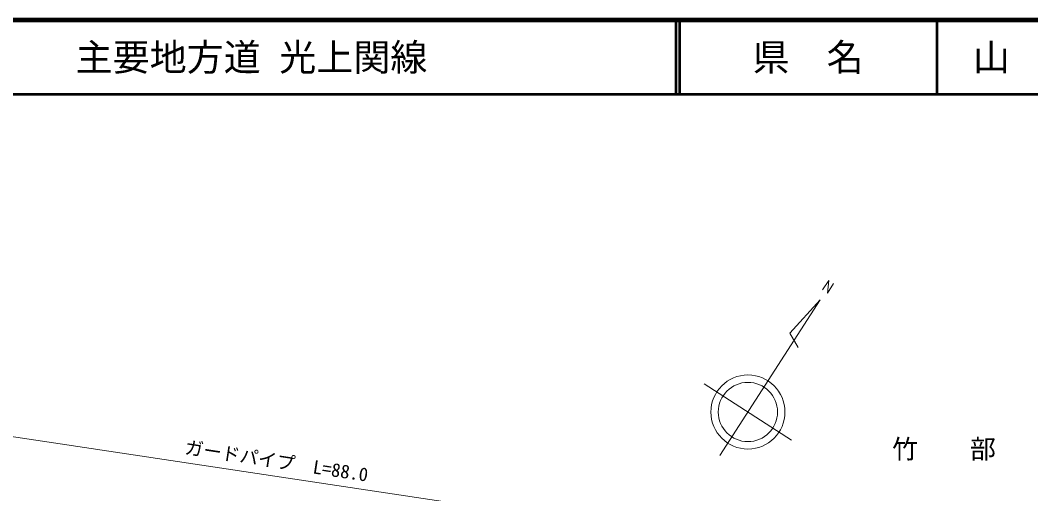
# Model space of a CAD drawing. Units: millimetres, scale not verified. Extents: x 40000 to 680000, y 20000 to 380000.
# Drawn here: x 209260 to 345690, y 316085 to 380000 of the extents above; entities that cross this region are included whole.
import ezdxf
from ezdxf.enums import TextEntityAlignment as Align

# ---------------------------------------------------------------- set-up
doc = ezdxf.new("R2010")
doc.units = ezdxf.units.MM
doc.header["$LTSCALE"] = 1000
doc.layers.add('M-BMK-HTXT', color=7, linetype='Continuous')
doc.layers.add('M-TTL-TXT', color=7, linetype='Continuous')
for name, color, linetype, lineweight in [('M-BMK-SRVR', 3, 'Continuous', 13), ('M-STR-HTXT', 7, 'Continuous', 13), ('M-TTL', 2, 'Continuous', 140), ('M-TTL-LINE', 7, 'Continuous', 50)]:
    doc.layers.add(name, color=color, linetype=linetype, lineweight=lineweight)
doc.styles.add('ＭＳ ゴシック', font='')
doc.styles.get('ＭＳ ゴシック').set_extended_font_data('MS Gothic')

msp = doc.modelspace()

# ---------------------------------------------------------------- linework, layer by layer
at = {"layer": 'M-BMK-SRVR'}
for p, q in [((317574, 343593), (318409, 344891)), ((318409, 344891), (318245, 343156)), ((318245, 343156), (319076, 344464)), ((317237, 342263), (303718, 321233)), ((317237, 342263), (313152, 337756)), ((313152, 337756), (314293, 335834)), ((313392, 323336), (301615, 330907))]:
    msp.add_line(p, q, dxfattribs=at)
for radius in [5000, 4000]:
    msp.add_circle((307504, 327121), radius, dxfattribs=at)
at = {"layer": 'M-STR-HTXT'}
msp.add_line((204040, 324408), (288265, 311774), dxfattribs=at)
at = {"layer": 'M-TTL'}
msp.add_line((680000, 380000), (40000, 380000), dxfattribs=at)
at = {"layer": 'M-TTL-LINE'}
for p, q in [((297750, 380000), (297750, 370000)), ((298250, 380000), (298250, 370000)), ((333000, 380000), (333000, 370000)), ((40000, 370000), (680000, 370000))]:
    msp.add_line(p, q, dxfattribs=at)

# ---------------------------------------------------------------- texts
at = {"layer": 'M-BMK-HTXT', "style": 'ＭＳ ゴシック'}
msp.add_text('竹\u3000\u3000部', height=2566, dxfattribs=at).set_placement((326973, 320082), align=Align.BOTTOM_LEFT)
at = {"layer": 'M-STR-HTXT', "style": 'ＭＳ ゴシック'}
msp.add_text('ガードパイプ\u3000L=88.0', height=1833, rotation=351.3, dxfattribs=at).set_placement((231293, 320950), align=Align.BOTTOM_LEFT)
at = {"layer": 'M-TTL-TXT', "style": 'ＭＳ ゴシック'}
msp.add_text('主要地方道 光上関線', height=3666, dxfattribs=at).set_placement((216734, 375000), align=Align.MIDDLE_LEFT)
for s, p in [('県\u3000名', (315625, 375000)), ('山\u3000口\u3000県', (350375, 375000))]:
    msp.add_text(s, height=3666, dxfattribs=at).set_placement(p, align=Align.MIDDLE_CENTER)

doc.saveas('drawing.dxf')
